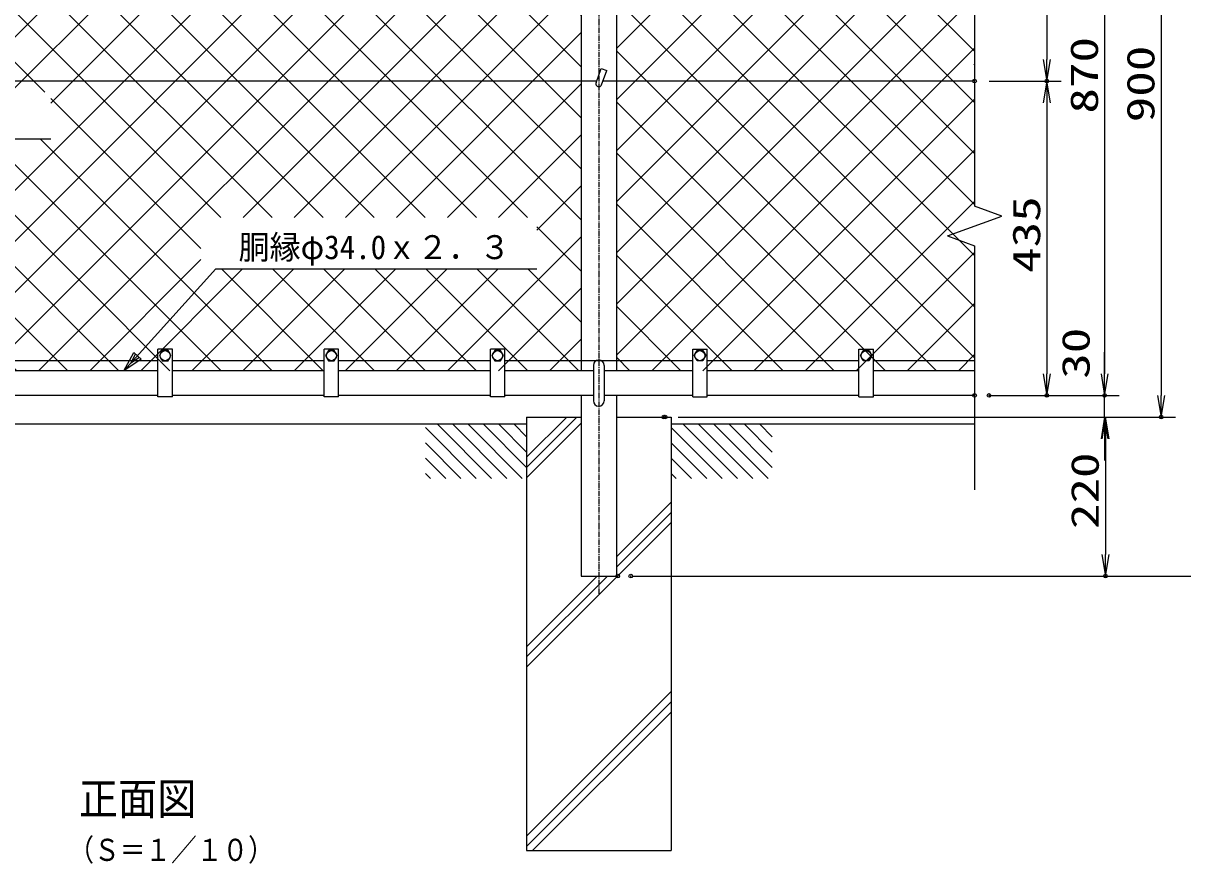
# Model space of a CAD drawing. Units: millimetres, scale not verified. Extents: x -2950 to 2950, y -2100 to 2100.
# Drawn here: x -1510 to 95, y -330 to 833 of the extents above; entities that cross this region are included whole.
import ezdxf
from ezdxf.enums import TextEntityAlignment as Align

# ---------------------------------------------------------------- set-up
doc = ezdxf.new("R2010")
doc.units = ezdxf.units.MM
doc.header["$LTSCALE"] = 10
doc.header["$PDMODE"] = 32
doc.header["$PDSIZE"] = 5
doc.linetypes.add('USER1', pattern=[1.125, 0.75, -0.125, 0.125, -0.125])
for name, color, linetype, lineweight in [('0-1_1', 7, 'Continuous', 25), ('0-2_0', 7, 'Continuous', 25), ('0-3_2', 7, 'Continuous', 25), ('0-4_EXTCNT-L', 2, 'Continuous', 25)]:
    doc.layers.add(name, color=color, linetype=linetype, lineweight=lineweight)
doc.layers.add('0-5_DEFPOINTS', color=7, linetype='Continuous')
doc.styles.add('ＭＳ ゴシック', font='')
doc.styles.get('ＭＳ ゴシック').set_extended_font_data('MS Gothic')

# ---------------------------------------------------------------- blocks, each defined once
blk = doc.blocks.new('C40')
at = {"layer": '0-1_1', "color": 4}
blk.add_line((27324.6, 28577.9), (28030, 27872.4), dxfattribs=at)
blk = doc.blocks.new('C41')
at = {"layer": '0-1_1', "color": 4}
blk.add_line((27492.2, 28622.4), (28242.2, 27872.4), dxfattribs=at)
blk = doc.blocks.new('C42')
at = {"layer": '0-1_1', "color": 4}
blk.add_line((27704.3, 28622.4), (28454.3, 27872.4), dxfattribs=at)
blk = doc.blocks.new('C43')
at = {"layer": '0-1_1', "color": 4}
blk.add_line((27916.4, 28622.4), (28666.4, 27872.4), dxfattribs=at)
blk = doc.blocks.new('C44')
at = {"layer": '0-1_1', "color": 4}
blk.add_line((28128.6, 28622.4), (28724.6, 28026.5), dxfattribs=at)
blk = doc.blocks.new('C45')
at = {"layer": '0-1_1', "color": 4}
blk.add_line((28340.7, 28622.4), (28724.6, 28238.6), dxfattribs=at)
blk = doc.blocks.new('C46')
at = {"layer": '0-1_1', "color": 4}
blk.add_line((28552.8, 28622.4), (28724.6, 28450.7), dxfattribs=at)
blk = doc.blocks.new('C47')
at = {"layer": '0-1_1', "color": 4}
blk.add_line((27324.6, 28365.8), (27817.9, 27872.4), dxfattribs=at)
blk = doc.blocks.new('C48')
at = {"layer": '0-1_1', "color": 4}
blk.add_line((27324.6, 28153.7), (27605.8, 27872.4), dxfattribs=at)
blk = doc.blocks.new('C49')
at = {"layer": '0-1_1', "color": 4}
blk.add_line((27324.6, 27941.5), (27393.6, 27872.4), dxfattribs=at)
blk = doc.blocks.new('C50')
at = {"layer": '0-1_1', "color": 4}
blk.add_line((30524.6, 28577.9), (31230, 27872.4), dxfattribs=at)
blk = doc.blocks.new('C51')
at = {"layer": '0-1_1', "color": 4}
blk.add_line((30692.2, 28622.4), (31442.2, 27872.4), dxfattribs=at)
blk = doc.blocks.new('C52')
at = {"layer": '0-1_1', "color": 4}
blk.add_line((30904.3, 28622.4), (31654.3, 27872.4), dxfattribs=at)
blk = doc.blocks.new('C53')
at = {"layer": '0-1_1', "color": 4}
blk.add_line((31116.4, 28622.4), (31866.4, 27872.4), dxfattribs=at)
blk = doc.blocks.new('C54')
at = {"layer": '0-1_1', "color": 4}
blk.add_line((31328.6, 28622.4), (31924.6, 28026.5), dxfattribs=at)
blk = doc.blocks.new('C55')
at = {"layer": '0-1_1', "color": 4}
blk.add_line((31540.7, 28622.4), (31924.6, 28238.6), dxfattribs=at)
blk = doc.blocks.new('C56')
at = {"layer": '0-1_1', "color": 4}
blk.add_line((31752.8, 28622.4), (31924.6, 28450.7), dxfattribs=at)
blk = doc.blocks.new('C57')
at = {"layer": '0-1_1', "color": 4}
blk.add_line((30524.6, 28365.8), (31017.9, 27872.4), dxfattribs=at)
blk = doc.blocks.new('C58')
at = {"layer": '0-1_1', "color": 4}
blk.add_line((30524.6, 28153.7), (30805.8, 27872.4), dxfattribs=at)
blk = doc.blocks.new('C59')
at = {"layer": '0-1_1', "color": 4}
blk.add_line((30524.6, 27941.5), (30593.6, 27872.4), dxfattribs=at)
blk = doc.blocks.new('C60')
at = {"layer": '0-1_1', "color": 4}
blk.add_line((34816.5, 35106.8), (34824.6, 35099.4), dxfattribs=at)
blk = doc.blocks.new('DARROWS')
at = {"layer": '0-2_0', "color": 2}
blk.add_line((0, 0), (-9.991, 0), dxfattribs=at)
blk.add_lwpolyline([(-10, -1.667), (0, 0), (-10, 1.667)], dxfattribs=at)
blk = doc.blocks.new('X80')
at = {"layer": '0-2_0', "color": 4}
for p, q in [((14177.6, 27612.7), (17627.2, 31062.3)), ((14177.6, 28319.8), (16920.1, 31062.3)), ((14177.6, 29026.9), (16213, 31062.3)), ((14177.6, 29734), (15505.9, 31062.3)), ((14177.6, 30441.1), (14798.8, 31062.3)), ((18267.8, 26987), (14192.6, 31062.3)), ((17477.2, 28484.8), (14899.7, 31062.3)), ((17477.2, 29191.9), (15606.8, 31062.3)), ((16061.2, 23132.3), (23991.2, 31062.3)), ((17477.2, 29899), (16313.9, 31062.3)), ((16768.3, 23132.3), (24698.3, 31062.3)), ((17856.6, 30226.7), (17021, 31062.3)), ((17475.4, 23132.3), (25405.4, 31062.3)), ((17498.7, 30226.7), (18334.4, 31062.3)), ((18563.7, 30226.7), (17728.1, 31062.3)), ((18205.8, 30226.7), (19041.5, 31062.3)), ((19270.8, 30226.7), (18435.2, 31062.3)), ((18912.9, 30226.7), (19748.6, 31062.3)), ((19977.9, 30226.7), (19142.3, 31062.3)), ((19620.1, 30226.7), (20455.7, 31062.3)), ((20685, 30226.7), (19849.4, 31062.3)), ((20327.2, 30226.7), (21162.8, 31062.3)), ((25691.6, 25927.2), (20556.5, 31062.3)), ((20939.9, 28718), (23284.1, 31062.3)), ((20939.9, 29425.1), (22577, 31062.3)), ((20939.9, 30132.2), (21869.9, 31062.3)), ((25691.6, 26634.3), (21263.6, 31062.3)), ((25691.6, 27341.4), (21970.7, 31062.3)), ((25691.6, 28048.5), (22677.8, 31062.3)), ((25691.6, 28755.6), (23384.9, 31062.3)), ((25691.6, 29462.7), (24092.1, 31062.3)), ((25691.6, 30169.8), (24799.2, 31062.3)), ((25691.6, 30876.9), (25506.3, 31062.3)), ((18182.5, 23132.3), (25691.6, 30641.4)), ((17560.7, 26987), (14177.6, 30370.1)), ((14177.6, 26905.6), (17477.2, 30205.1)), ((25691.6, 25220.1), (20939.9, 29971.8)), ((21013.6, 25256.2), (25691.6, 29934.3)), ((16853.6, 26987), (14177.6, 29663)), ((14177.6, 26198.4), (17477.2, 29498)), ((24948.3, 25256.2), (20939.9, 29264.7)), ((21720.7, 25256.2), (25691.6, 29227.2)), ((16456.1, 26677.4), (14177.6, 28955.9)), ((14177.6, 25491.3), (17477.2, 28790.9)), ((14177.6, 24784.2), (17800.5, 28407.1)), ((15354.1, 23132.3), (20629, 28407.1)), ((17087.5, 26987), (18507.6, 28407.1)), ((20705.7, 25256.2), (17554.8, 28407.1)), ((17794.6, 26987), (19214.7, 28407.1)), ((21412.8, 25256.2), (18261.9, 28407.1)), ((18351.9, 26837.1), (19921.8, 28407.1)), ((22119.9, 25256.2), (18969, 28407.1)), ((22827, 25256.2), (19676.1, 28407.1)), ((23534.1, 25256.2), (20383.2, 28407.1)), ((24241.2, 25256.2), (20939.9, 28557.6)), ((22427.8, 25256.2), (25691.6, 28520.1)), ((19294.1, 23132.3), (14177.6, 28248.8)), ((23134.9, 25256.2), (25691.6, 27813)), ((18587, 23132.3), (14177.6, 27541.7)), ((23842, 25256.2), (25691.6, 27105.8)), ((17879.9, 23132.3), (14177.6, 26834.6)), ((20429.3, 24825.5), (18351.9, 26903)), ((14177.6, 24077.1), (16456.1, 26355.6)), ((14177.6, 23370), (17149.9, 26342.3)), ((14647, 23132.3), (17857, 26342.3)), ((20001.2, 23132.3), (16791.2, 26342.3)), ((20708.3, 23132.3), (17498.3, 26342.3)), ((21415.4, 23132.3), (18205.4, 26342.3)), ((24549.1, 25256.2), (25691.6, 26398.7)), ((17172.8, 23132.3), (14177.6, 26127.5)), ((25079.6, 25079.6), (25691.6, 25691.6)), ((16465.7, 23132.3), (14177.6, 25420.3)), ((25691.6, 24512.9), (25079.6, 25125)), ((23839.4, 23132.3), (25691.6, 24984.5)), ((15758.6, 23132.3), (14177.6, 24713.2)), ((18889.6, 23132.3), (20429.3, 24672)), ((19596.7, 23132.3), (21006.7, 24542.3)), ((20303.9, 23132.3), (21713.9, 24542.3)), ((22122.6, 23132.3), (20712.6, 24542.3)), ((21011, 23132.3), (22421, 24542.3)), ((22829.7, 23132.3), (21419.7, 24542.3)), ((21718.1, 23132.3), (23128.1, 24542.3)), ((23536.8, 23132.3), (22126.8, 24542.3)), ((22425.2, 23132.3), (23835.2, 24542.3)), ((24243.9, 23132.3), (22833.9, 24542.3)), ((23132.3, 23132.3), (24542.3, 24542.3)), ((24951, 23132.3), (23541, 24542.3)), ((25658.1, 23132.3), (24248.1, 24542.3)), ((25691.6, 23805.8), (24955.2, 24542.3)), ((24546.5, 23132.3), (25691.6, 24277.4)), ((15051.5, 23132.3), (14177.6, 24006.1)), ((25253.6, 23132.3), (25691.6, 23570.3)), ((14344.4, 23132.3), (14177.6, 23299))]:
    blk.add_line(p, q, dxfattribs=at)
blk = doc.blocks.new('X81')
at = {"layer": '0-2_0', "color": 4}
for p, q in [((26177.6, 26177.6), (31062.3, 31062.3)), ((26177.6, 26884.7), (30355.2, 31062.3)), ((26177.6, 27591.8), (29648.1, 31062.3)), ((26177.6, 28299), (28941, 31062.3)), ((26177.6, 29006.1), (28233.9, 31062.3)), ((26177.6, 29713.2), (27526.7, 31062.3)), ((26177.6, 30420.3), (26819.6, 31062.3)), ((31134.6, 26141), (26213.4, 31062.3)), ((31134.6, 26848.1), (26920.5, 31062.3)), ((31134.6, 27555.2), (27627.6, 31062.3)), ((31134.6, 28262.3), (28334.7, 31062.3)), ((31134.6, 28969.4), (29041.8, 31062.3)), ((31134.6, 29676.6), (29748.9, 31062.3)), ((31134.6, 30383.7), (30456, 31062.3)), ((26177.6, 25470.5), (31134.6, 30427.5)), ((31134.6, 25433.9), (26177.6, 30390.9)), ((26177.6, 24763.4), (31134.6, 29720.4)), ((31134.6, 24726.8), (26177.6, 29683.8)), ((26177.6, 24056.3), (31134.6, 29013.3)), ((31134.6, 24019.7), (26177.6, 28976.7)), ((26177.6, 23349.2), (31134.6, 28306.2)), ((31134.6, 23312.6), (26177.6, 28269.6)), ((30607.8, 23132.3), (26177.6, 27562.5)), ((26667.8, 23132.3), (31134.6, 27599.1)), ((29900.7, 23132.3), (26177.6, 26855.4)), ((27374.9, 23132.3), (31134.6, 26892)), ((28082, 23132.3), (31134.6, 26184.9)), ((29193.6, 23132.3), (26177.6, 26148.3)), ((28486.5, 23132.3), (26177.6, 25441.2)), ((28789.1, 23132.3), (31134.6, 25477.8)), ((27779.4, 23132.3), (26177.6, 24734.1)), ((29496.2, 23132.3), (31134.6, 24770.7)), ((27072.3, 23132.3), (26177.6, 24027)), ((30203.3, 23132.3), (31134.6, 24063.6)), ((26365.2, 23132.3), (26177.6, 23319.8)), ((30910.5, 23132.3), (31134.6, 23356.5))]:
    blk.add_line(p, q, dxfattribs=at)

msp = doc.modelspace()

# ---------------------------------------------------------------- linework, layer by layer
at = {"layer": '0-1_1', "color": 4, "linetype": 'USER1'}
msp.add_line((-713.37, 1221.35), (-713.37, 43.35), dxfattribs=at)
at = {"layer": '0-1_1', "color": 4}
for p, q in [((-193.37, 1233.89), (-193.37, 580.21)), ((-155.78, 566.53), (-193.37, 580.21)), ((-230.96, 539.17), (-155.78, 566.53)), ((-230.96, 539.17), (-193.37, 525.49)), ((-193.37, 525.49), (-193.37, 187.48)), ((-813.37, 218.56), (-743.58, 288.35)), ((-813.37, 232.7), (-757.72, 288.35)), ((-813.37, 204.42), (-737.67, 280.12)), ((-689.07, 94.87), (-613.37, 170.57)), ((-689.07, 80.73), (-613.37, 156.43)), ((-813.37, -57.72), (-613.37, 142.28)), ((-813.37, -29.43), (-715.59, 68.35)), ((-813.37, -43.57), (-701.45, 68.35)), ((-813.37, -291.56), (-613.37, -91.56)), ((-813.37, -305.71), (-613.37, -105.71)), ((-805.17, -311.65), (-613.37, -119.85))]:
    msp.add_line(p, q, dxfattribs=at)
at = {"layer": '0-1_1', "color": 2}
for p, q in [((-93.37, 1158.35), (-93.37, 783.35)), ((-13.37, 1158.35), (-13.37, 348.35)), ((64.73, 1158.35), (64.73, 318.35)), ((-93.37, 723.35), (-93.37, 348.35)), ((-12.31, 258.35), (-12.31, 98.35))]:
    msp.add_line(p, q, dxfattribs=at)
at = {"layer": '0-1_1'}
for p, q in [((-737.67, 1145.35), (-737.67, 352.35)), ((-689.07, 1145.35), (-689.07, 352.35)), ((-709.61, 748.22), (-702.43, 767.95)), ((-737.67, 753.35), (-1907.74, 753.35)), ((-716.26, 753.35), (-737.67, 753.35)), ((-193.37, 753.35), (-707.74, 753.35)), ((-1323.37, 316.35), (-1323.37, 382.35)), ((-1303.37, 382.35), (-1323.37, 382.35)), ((-1303.37, 316.35), (-1303.37, 382.35)), ((-1093.37, 316.35), (-1093.37, 382.35)), ((-1073.37, 382.35), (-1093.37, 382.35)), ((-1073.37, 316.35), (-1073.37, 382.35)), ((-863.37, 316.35), (-863.37, 382.35)), ((-843.37, 382.35), (-863.37, 382.35)), ((-843.37, 316.35), (-843.37, 382.35)), ((-583.37, 316.35), (-583.37, 382.35)), ((-583.37, 382.35), (-563.37, 382.35)), ((-563.37, 316.35), (-563.37, 382.35)), ((-353.37, 316.35), (-353.37, 382.35)), ((-353.37, 382.35), (-333.37, 382.35)), ((-333.37, 316.35), (-333.37, 382.35)), ((-1323.37, 366.35), (-1533.37, 366.35)), ((-1093.37, 366.35), (-1303.37, 366.35)), ((-863.37, 366.35), (-1073.37, 366.35)), ((-737.67, 366.35), (-843.37, 366.35)), ((-583.37, 366.35), (-737.67, 366.35)), ((-720.87, 359.85), (-720.87, 310.85)), ((-705.87, 359.85), (-705.87, 310.85)), ((-353.37, 366.35), (-563.37, 366.35)), ((-193.37, 366.35), (-333.37, 366.35)), ((-1323.37, 352.35), (-1533.37, 352.35)), ((-1093.37, 352.35), (-1303.37, 352.35)), ((-863.37, 352.35), (-1073.37, 352.35)), ((-720.87, 352.35), (-843.37, 352.35)), ((-583.37, 352.35), (-705.87, 352.35)), ((-353.37, 352.35), (-563.37, 352.35)), ((-193.37, 352.35), (-333.37, 352.35)), ((-1323.37, 318.35), (-1533.37, 318.35)), ((-1303.37, 316.35), (-1323.37, 316.35)), ((-1093.37, 318.35), (-1303.37, 318.35)), ((-1073.37, 316.35), (-1093.37, 316.35)), ((-863.37, 318.35), (-1073.37, 318.35)), ((-843.37, 316.35), (-863.37, 316.35)), ((-720.87, 318.35), (-843.37, 318.35)), ((-737.67, 318.35), (-737.67, 68.35)), ((-583.37, 318.35), (-705.87, 318.35)), ((-689.07, 318.35), (-689.07, 68.35)), ((-583.37, 316.35), (-563.37, 316.35)), ((-353.37, 318.35), (-563.37, 318.35)), ((-353.37, 316.35), (-333.37, 316.35)), ((-193.37, 318.35), (-333.37, 318.35)), ((-813.37, 278.35), (-1813.37, 278.35)), ((-813.37, 288.35), (-737.67, 288.35)), ((-813.37, 288.35), (-813.37, -311.65)), ((-193.37, 278.35), (-613.37, 278.35)), ((-737.67, 68.35), (-689.07, 68.35)), ((-813.37, -311.65), (-613.37, -311.65))]:
    msp.add_line(p, q, dxfattribs=at)
at = {"layer": '0-1_1', "color": 1}
for p, q in [((-173.37, 753.35), (-73.37, 753.35)), ((-173.37, 753.35), (-73.37, 753.35)), ((-173.37, 318.35), (-73.37, 318.35)), ((-153.37, 318.35), (6.63, 318.35)), ((-603.37, 288.35), (84.73, 288.35)), ((-601.37, 288.35), (7.69, 288.35)), ((-667.07, 68.35), (7.69, 68.35)), ((-649.07, 68.35), (171.42, 68.35))]:
    msp.add_line(p, q, dxfattribs=at)
at = {"layer": '0-1_1'}
for points in [[(-717.13, 750.95), (-709.95, 770.69), (-702.43, 767.95)], [(-689.07, 288.35), (-613.37, 288.35), (-613.37, -311.65)]]:
    msp.add_lwpolyline(points, dxfattribs=at)
at = {"layer": '0-1_1', "color": 4}
for points in [[(-1711.15, 753.35), (-1671.15, 673.35), (-1471.65, 673.35)], [(-1370.42, 352.35), (-1243.37, 493.35), (-798.87, 493.35)], [(-1349.08, 370.81), (-1361.05, 362.75), (-1354.28, 375.49)]]:
    msp.add_lwpolyline(points, dxfattribs=at)
msp.add_lwpolyline([(-1346.48, 368.46), (-1370.42, 352.35), (-1356.88, 377.84)], close=True, dxfattribs=at)
at = {"layer": '0-1_1'}
for centre, radius, start, end in [((-713.37, 749.59), 4, 159.99965, 339.99972), ((-713.37, 359.85), 7.5, 0, 180), ((-713.37, 310.85), 7.5, 180, 0)]:
    msp.add_arc(centre, radius, start, end, dxfattribs=at)
at = {"layer": '0-3_2'}
for p, q in [((-857.37, 380.28), (-861.37, 373.35)), ((-861.37, 373.35), (-857.37, 366.42)), ((-849.37, 380.28), (-857.37, 380.28)), ((-845.37, 373.35), (-849.37, 380.28)), ((-849.37, 366.42), (-845.37, 373.35)), ((-351.37, 373.35), (-347.37, 380.28)), ((-347.37, 366.42), (-351.37, 373.35)), ((-347.37, 380.28), (-339.37, 380.28)), ((-339.37, 380.28), (-335.37, 373.35)), ((-335.37, 373.35), (-339.37, 366.42)), ((-857.37, 366.42), (-849.37, 366.42)), ((-339.37, 366.42), (-347.37, 366.42))]:
    msp.add_line(p, q, dxfattribs=at)
for points in [[(-1305.37, 373.35), (-1309.37, 380.28), (-1317.37, 380.28), (-1321.37, 373.35), (-1317.37, 366.42), (-1309.37, 366.42)], [(-1075.37, 373.35), (-1079.37, 380.28), (-1087.37, 380.28), (-1091.37, 373.35), (-1087.37, 366.42), (-1079.37, 366.42)], [(-581.37, 373.35), (-577.37, 380.28), (-569.37, 380.28), (-565.37, 373.35), (-569.37, 366.42), (-577.37, 366.42)]]:
    msp.add_lwpolyline(points, close=True, dxfattribs=at)
for centre in [(-1313.37, 373.35), (-1083.37, 373.35), (-853.37, 373.35), (-573.37, 373.35), (-343.37, 373.35)]:
    msp.add_circle(centre, 6.93, dxfattribs=at)
at = {"layer": '0-4_EXTCNT-L'}
for p, q in [((-13.37, 348.35), (-13.37, 378.35)), ((-13.37, 288.35), (-13.37, 318.35)), ((-13.37, 258.35), (-13.37, 228.35))]:
    msp.add_line(p, q, dxfattribs=at)
at = {"layer": '0-4_EXTCNT-L', "color": 1}
for p, q in [((-153.37, 318.35), (6.63, 318.35)), ((-603.37, 288.35), (6.63, 288.35))]:
    msp.add_line(p, q, dxfattribs=at)
at = {"layer": '0-5_DEFPOINTS'}
for p in [(-193.37, 753.35), (-93.37, 753.35), (-193.37, 318.35), (-173.37, 318.35), (-173.37, 318.35), (-93.37, 318.35), (-13.37, 318.35), (-623.37, 288.35), (-621.37, 288.35), (64.73, 288.35), (-687.07, 68.35), (-669.07, 68.35), (-12.31, 68.35)]:
    msp.add_point(p, dxfattribs=at)

# ---------------------------------------------------------------- block references
at = {"layer": '0-1_1', "xscale": 3, "yscale": 3}
for p, rotation in [((-93.37, 753.35), 270), ((-93.37, 753.35), 90), ((-93.37, 318.35), 270), ((-13.37, 318.35), 270), ((64.73, 288.35), 270), ((-12.31, 288.35), 90), ((-12.31, 68.35), 270)]:
    msp.add_blockref('DARROWS', p, dxfattribs=dict(at, rotation=rotation))
at = {"layer": '0-2_0', "xscale": 0.1, "yscale": 0.1}
for name, p in [('C60', (-3675.82, -2733.9)), ('C40', (-3685.82, -2583.9)), ('C41', (-3685.82, -2583.9)), ('C42', (-3685.82, -2583.9)), ('C43', (-3685.82, -2583.9)), ('C44', (-3685.82, -2583.9)), ('C45', (-3685.82, -2583.9)), ('C46', (-3685.82, -2583.9)), ('C50', (-3665.82, -2583.9)), ('C51', (-3665.82, -2583.9)), ('C52', (-3665.82, -2583.9)), ('C53', (-3665.82, -2583.9)), ('C54', (-3665.82, -2583.9)), ('C55', (-3665.82, -2583.9)), ('C56', (-3665.82, -2583.9)), ('C47', (-3685.82, -2583.9)), ('C57', (-3665.82, -2583.9)), ('C48', (-3685.82, -2583.9)), ('C58', (-3665.82, -2583.9)), ('C49', (-3685.82, -2583.9)), ('C59', (-3665.82, -2583.9))]:
    msp.add_blockref(name, p, dxfattribs=at)
at = {"layer": '0-4_EXTCNT-L', "xscale": 0.1, "yscale": 0.1}
for name in ['X80', 'X81']:
    msp.add_blockref(name, (-3306.83, -1960.88), dxfattribs=at)
at = {"layer": '0-4_EXTCNT-L', "xscale": 3, "yscale": 3}
for p, rotation in [((-13.37, 318.35), 270), ((-13.37, 288.35), 90)]:
    msp.add_blockref('DARROWS', p, dxfattribs=dict(at, rotation=rotation))

# ---------------------------------------------------------------- texts
at = {"layer": '0-1_1', "color": 3, "style": 'ＭＳ ゴシック', "width": 1.35}
for s, p in [('870', (-10.97, 708.35)), ('900', (67.14, 696.35)), ('435', (-90.97, 487.85)), ('220', (-9.91, 133.35))]:
    msp.add_text(s, height=38.49, rotation=90, dxfattribs=at).set_placement(p, align=Align.BOTTOM_LEFT)
at = {"layer": '0-1_1', "color": 4, "style": 'ＭＳ ゴシック'}
for s, height, width, p in [('胴縁φ34.0ｘ２．３', 33.17, 0.95, (-1211.87, 496.97)), ('正面図', 44.18, 0.9, (-1432.88, -275.15)), ('（Ｓ＝１／１０）', 30.65, 0.85, (-1447.38, -335.04))]:
    msp.add_text(s, height=height, dxfattribs=dict(at, width=width)).set_placement(p, align=Align.BOTTOM_LEFT)
at = {"layer": '0-4_EXTCNT-L', "color": 3, "style": 'ＭＳ ゴシック', "width": 1.35}
msp.add_text('30', height=38.49, rotation=90, dxfattribs=at).set_placement((-22.55, 341.37), align=Align.BOTTOM_LEFT)

doc.saveas('drawing.dxf')
